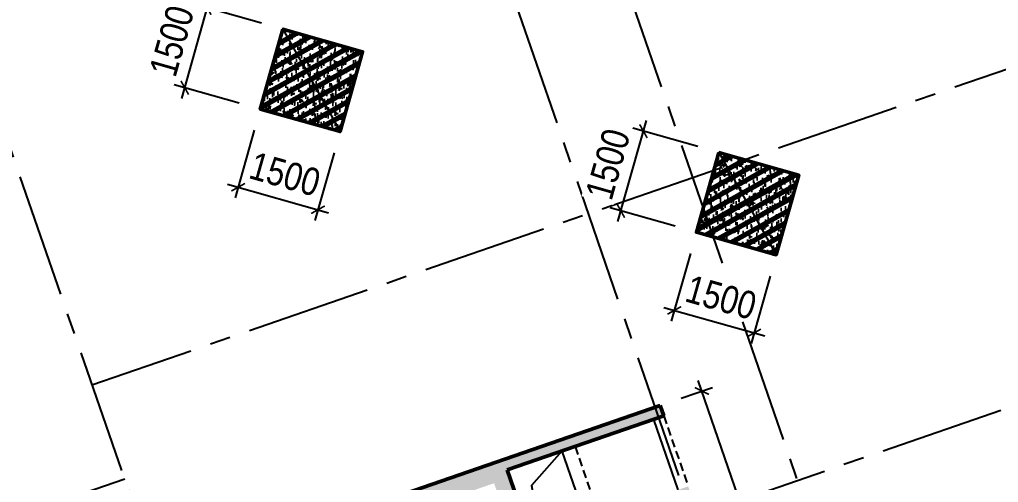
# Model space of a CAD drawing. Header units: millimetres. Extents: x -340714 to 2967022, y -655653 to 62.
# Drawn here: x 1105607 to 1123318, y -119767 to -111390 of the extents above; entities that cross this region are included whole.
import ezdxf

# ---------------------------------------------------------------- set-up
doc = ezdxf.new("R2010")
doc.units = ezdxf.units.MM
doc.header["$LTSCALE"] = 100
doc.header["$PDMODE"] = 32
doc.header["$PDSIZE"] = 2.5
doc.linetypes.add('CENTER2', pattern=[1.125, 0.75, -0.125, 0.125, -0.125])
doc.linetypes.add('DASHED', pattern=[4.5, 3, -1.5])
for name, color, linetype in [('ccu11-Khuat', 9, 'DASHED'), ('ccu11-Thay', 7, 'Continuous'), ('ccu12-Manh', 8, 'Continuous'), ('ccu12-Truc', 13, 'CENTER2'), ('KC2-DIM', 251, 'Continuous'), ('xref.asix of  podium$0$xref.asix of  podium$0$KT-Hatch', 251, 'Continuous')]:
    doc.layers.add(name, color=color, linetype=linetype)
doc.layers.add('KT-Net cot vach', color=6, linetype='Continuous', lineweight=50)
doc.layers.add('xref.asix of  podium$0$xref.asix of  podium$0$ST_MBDV Cot vach 220805$0$KT-Net cot vach', color=6, linetype='Continuous', lineweight=50)
doc.styles.add('Arial Narrow', font='ARIALN.TTF')
doc.dimstyles.new('ccu12-200', dxfattribs={"dimscale": 200, "dimtxt": 2.5, "dimasz": 1, "dimexe": 1, "dimexo": 2, "dimgap": 1, "dimtad": 1, "dimdec": 0, "dimrnd": 5, "dimdsep": 46, "dimtxsty": 'Arial Narrow', "dimblk": 'ARCHTICK', "dimcen": -1, "dimdle": 1, "dimclrd": 256, "dimclre": 256, "dimclrt": 3, "dimadec": 0, "dimazin": 2, "dimtfac": 0.1, "dimtdec": 0, "dimtmove": 0, "dimatfit": 1, "dimldrblk": 'ARCHTICK', "dimfxl": 1, "dimtvp": 0.8333333333333334, "dimtolj": 1, "dimtzin": 12, "dimarcsym": 0})
pattern_1 = [(49.99999999999999, (550, -550), (286.9040730403014, -25.10085399303804), [30, -330]), (355, (550, -550), (-55.50053344520001, 300.8768534800047), [24, -264]), (100.4514, (573.908672, -552.091736), (231.4037526856086, 275.7758168243814), [25.496076, -280.4568448]), (46.18420000000001, (550, -470), (426.8964194502578, -66.20760573160723), [45, -495]), (96.6356, (585.574698, -475.5173228), (373.8650822194813, 389.6471483601767), [38.2441152, -420.6852]), (351.1842, (550, -470), (373.8647780534509, 389.6474403701299), [36, -396]), (21, (590, -490), (238.7628208473847, -161.0475562661355), [30, -330]), (326.0000000000001, (590, -490), (97.32613276863269, 290.0600180187412), [24, -264]), (71.4514, (609.8968932, -503.4206424), (336.089051432596, 129.012198683981), [25.496076, -280.4568448]), (37.50000000000001, (550, -550), (4.863942126916267, 133.1575415325246), [0, -260.8, 0, -268, 0, -265]), (7.499999999999999, (550, -550), (105.2278149768594, 157.7646847529441), [0, -152.8, 0, -254.8, 0, -101]), (327.5, (460.8, -550), (213.5289744689636, -9.021948693751902), [0, -100, 0, -312, 0, -414]), (317.5, (420.8, -550), (233.2744677369545, 40.04199293292709), [0, -130, 0, -207.2, 0, -294]), (45, (550, -550), (-120.2081528017131, 120.2081528017131), []), (45, (550, -501), (-120.2081528017131, 120.2081528017131), [])]

# ---------------------------------------------------------------- blocks, each defined once
blk = doc.blocks.new('Grid-ST-flat-3')
at = {"layer": 'ccu12-Truc', "ltscale": 30}
for p, q in [((354060.2251921427, -35261.67722702224), (370215.9049475128, -82056.07930523856)), ((352169.7243788355, -35914.36909527634), (368325.4041342058, -82708.77117349271)), ((343189.8455156268, -39014.65546948351), (361219.3016763728, -91236.39007851167)), ((371917.5285306431, -44030.56765644263), (347796.6934022299, -52358.24085405765)), ((373810.3320323362, -49513.02102186111), (349695.2078323849, -57838.72253210987)), ((348389.8671523776, -54057.7060485669), (307655.7401533651, -68121.08717252291))]:
    blk.add_line(p, q, dxfattribs=at)
blk = doc.blocks.new('LOI-B2-T1-PN')
at = {"layer": 'xref.asix of  podium$0$xref.asix of  podium$0$KT-Hatch'}
h = blk.add_hatch(dxfattribs=at)
h.set_pattern_fill('BTCT', color=256, scale=40)
h.set_pattern_definition([(49.99999999999999, (106559.8543703834, -42147.03074568091), (286.9040730403014, -25.10085399303804), [30, -330]), (355, (106559.8543703834, -42147.03074568091), (-55.50053344520001, 300.8768534800047), [24, -264]), (100.4514, (106583.7630423828, -42149.12248168094), (231.4037526856086, 275.7758168243814), [25.496076, -280.4568448]), (46.18420000000001, (106559.8543703834, -42067.03074568091), (426.8964194502578, -66.20760573160723), [45, -495]), (96.6356, (106595.4290683827, -42072.54806848092), (373.8650822194813, 389.6471483601767), [38.2441152, -420.6852]), (351.1842, (106559.8543703834, -42067.03074568091), (373.8647780534509, 389.6474403701299), [36, -396]), (21, (106599.8543703834, -42087.03074568091), (238.7628208473847, -161.0475562661355), [30, -330]), (326.0000000000001, (106599.8543703834, -42087.03074568091), (97.32613276863269, 290.0600180187412), [24, -264]), (71.4514, (106619.751263583, -42100.45138808095), (336.089051432596, 129.012198683981), [25.496076, -280.4568448]), (37.50000000000001, (106559.8543703834, -42147.03074568091), (4.863942126916267, 133.1575415325246), [0, -260.8, 0, -268, 0, -265]), (7.499999999999999, (106559.8543703834, -42147.03074568091), (105.2278149768594, 157.7646847529441), [0, -152.8, 0, -254.8, 0, -101]), (327.5, (106470.6543703842, -42147.03074568091), (213.5289744689636, -9.021948693751902), [0, -100, 0, -312, 0, -414]), (317.5, (106430.6543703842, -42147.03074568091), (233.2744677369545, 40.04199293292709), [0, -130, 0, -207.2, 0, -294]), (45, (106559.8543703834, -42147.03074568091), (-106.0660171779821, 106.0660171779821), []), (45, (106630.5650483834, -42147.03074568091), (-106.0660171779821, 106.0660171779821), [])])
h.paths.add_polyline_path([(49433.6539253759, 3363.971816275036), (49622.70400670532, 3429.241003099829), (52034.40045988176, -3556.159502078313), (48915.07411792118, -4633.101084687049), (48640.94353325653, -3839.090743097011), (45994.24239462416, -4752.85935864388), (45691.49887049559, -3875.972566526849), (45975.07399249251, -3778.068786289543), (46163.59643967624, -4324.117936077528), (48526.72245631355, -3508.253100767964), (46111.76254379738, 3486.599908476695), (43748.63652716007, 2670.735073167132), (43919.09460751142, 2177.008775634924), (43635.51948551449, 2079.104995397851), (43350.84032822016, 2903.668935258873), (49116.86780881311, 4894.379133414477), (49182.13699563954, 4705.32905208366), (46346.38577567588, 3726.291249711998), (49117.0627563874, -4298.884702786105), (51763.76389501977, -3385.116087239236)])
h.paths.add_polyline_path([(45550.82427813101, -2549.2432576383), (45267.24915613409, -2647.147037875606), (44875.63403518673, -1512.846549890004), (45159.20915718179, -1414.942769652931)], flags=17)
h.paths.add_polyline_path([(44734.95944282028, -186.1172410016879), (44451.38432082522, -284.0210212389939), (44059.769199876, 850.2794667466078), (44343.34432187292, 948.1832469836809)], flags=17)
h.paths.add_polyline_path([(42855.74765053194, -4855.010368898511), (42572.17252853501, -4952.914149135584), (42759.82144065562, -5496.433132962091), (40396.69542402017, -6312.297968271887), (37981.73551150213, 682.555040972773), (40344.86152813944, 1498.419876282569), (40516.19314355392, 1002.163412788883), (40799.76826555084, 1100.067193025956), (40514.21557319339, 1927.161298848689), (37583.93931256409, 915.4889030647464), (40227.34137896623, -6741.039390838239), (43157.61763959553, -5729.366995054064)])
h.paths.add_polyline_path([(42431.49793617043, -3626.184840247501), (42147.92281417351, -3724.088620484574), (41756.30769322615, -2589.788132498972), (42039.88281522121, -2491.884352261899)], flags=17)
h.paths.add_polyline_path([(41615.63310086157, -1263.058823610656), (41332.05797886464, -1360.962603847962), (40940.44285791542, -226.6621158623602), (41224.01797991234, -128.7583356250543)], flags=17)
at = {"ltscale": 0.5}
blk.add_lwpolyline([(47338.89869169029, 4068.954476753715), (48131.91931109934, 1771.995990066498), (47139.40639508481, 1429.33276302478)], dxfattribs=at)
at = {"layer": 'ccu11-Khuat', "ltscale": 0.5}
blk.add_line((47575.21129335393, 4150.540960284707), (48759.82455109793, 719.3471057733987), dxfattribs=at)
at = {"layer": 'ccu11-Khuat', "color": 6, "ltscale": 0.5}
blk.add_lwpolyline([(49182.13699563779, 4705.32905208302), (49622.70400670532, 3429.241003099829)], dxfattribs=at)
at = {"layer": 'ccu11-Thay', "color": 6, "ltscale": 0.5}
blk.add_lwpolyline([(48993.08691430825, 4640.059865258751), (49433.6539253759, 3363.971816275036)], dxfattribs=at)
at = {"layer": 'ccu12-Manh', "ltscale": 0.5}
blk.add_lwpolyline([(47338.89869286143, 4068.954477158084), (46789.07728632737, 3442.4951602121), (47139.40639186185, 1429.332772359427)], dxfattribs=at)
at = {"layer": 'xref.asix of  podium$0$xref.asix of  podium$0$ST_MBDV Cot vach 220805$0$KT-Net cot vach', "extrusion": (-3.35282951705558e-09, 1.998521292752062e-08, 0.9999999999999999)}
for p, q in [((49116.86780881311, 4894.379133414477), (43350.84032822016, 2903.668935258873)), ((49182.13699563954, 4705.32905208366), (46346.38577567588, 3726.291249711998)), ((46346.38577567588, 3726.291249711998), (49117.0627563874, -4298.884702786105))]:
    blk.add_line(p, q, dxfattribs=at)
at = {"layer": 'xref.asix of  podium$0$xref.asix of  podium$0$ST_MBDV Cot vach 220805$0$KT-Net cot vach', "color": 6, "extrusion": (-3.35282951705558e-09, 1.998521292752062e-08, 0.9999999999999999)}
blk.add_line((49182.13699563954, 4705.32905208366), (49116.86780881311, 4894.379133414477), dxfattribs=at)
blk = doc.blocks.new('*U160')
h = blk.add_hatch()
h.set_pattern_fill('VATLIEU04', color=250, scale=40, style=0, pattern_type=2)
h.set_pattern_definition(pattern_1)
h.paths.add_polyline_path([(-475, 475), (1025, 475), (1025, -1025), (-475, -1025)])
at = {"color": 6, "ltscale": 0.25}
blk.add_lwpolyline([(-475, 475), (1025, 475), (1025, -1025), (-475, -1025)], close=True, dxfattribs=at)
at = {"layer": 'Defpoints', "linetype": 'ByBlock', "ltscale": 30}
for p, q in [((1025, 475), (-475, -1025)), ((-475, 475), (1025, -1025))]:
    blk.add_line(p, q, dxfattribs=at)
blk = doc.blocks.new('*U151')
h = blk.add_hatch()
h.set_pattern_fill('VATLIEU04', color=250, scale=40, style=0, pattern_type=2)
h.set_pattern_definition(pattern_1)
h.paths.add_polyline_path([(-475, 475), (1025, 475), (1025, -1025), (-475, -1025)])
at = {"color": 6, "ltscale": 0.25}
blk.add_lwpolyline([(-475, 475), (1025, 475), (1025, -1025), (-475, -1025)], close=True, dxfattribs=at)
at = {"layer": 'Defpoints', "linetype": 'ByBlock', "ltscale": 30}
for p, q in [((1025, 475), (-475, -1025)), ((-475, 475), (1025, -1025))]:
    blk.add_line(p, q, dxfattribs=at)
blk = doc.blocks.new('MBDVCOTVACH-T2-T6-PN')
at = {"layer": 'KT-Net cot vach', "rotation": 344.2212204098554}
for name, p in [('*U151', (42617.06634774548, 11115.84079899138)), ('*U160', (50507.94334054622, 8886.103875764413))]:
    blk.add_blockref(name, p, dxfattribs=at)
blk = doc.blocks.new('_ARCHTICK')
at = {"color": 0, "linetype": 'ByBlock', "const_width": 0.15}
blk.add_lwpolyline([(-0.5, -0.5), (0.5, 0.5)], dxfattribs=at)
blk = doc.blocks.new('*D893')
at = {"layer": 'Defpoints', "color": 0, "ltscale": 0.5, "transparency": 16777216}
for p in [(1109962.531732542, -113009.1715795241), (1111406.009888869, -113417.0573628117), (1111006.37702569, -114831.3290344033)]:
    blk.add_point(p, dxfattribs=at)
at = {"layer": 'KC2-DIM', "lineweight": -2, "ltscale": 0.5, "transparency": 16777216}
for p, q in [((1109853.762190332, -113394.0990878778), (1109508.514098259, -114615.9070052926)), ((1111297.240346659, -113801.9848711654), (1110951.992254585, -115023.7927885802)), ((1109370.435115187, -114369.0584800107), (1111198.840779867, -114885.7138055083))]:
    blk.add_line(p, q, dxfattribs=at)
at = {"layer": 'KC2-DIM', "lineweight": -2, "ltscale": 0.5, "transparency": 16777216, "xscale": 200, "yscale": 200, "zscale": 200}
for p, rotation in [((1109562.898869364, -114423.4432511157), 164.221220409857), ((1111006.37702569, -114831.3290344033), 344.221220409857)]:
    blk.add_blockref('_ARCHTICK', p, dxfattribs=dict(at, rotation=rotation))
at = {"layer": 'KC2-DIM', "color": 3, "ltscale": 0.5, "transparency": 16777216, "insert": (1110408.441206306, -114189.2554035871), "char_height": 500, "attachment_point": 5, "rotation": 344.221220409857, "style": 'Arial Narrow', "bg_fill": 3, "box_fill_scale": 1.1, "bg_fill_color": 256, "bg_fill_true_color": 13158600, "bg_fill_transparency": 0}
blk.add_mtext('\\A1;1500', dxfattribs=at)
blk = doc.blocks.new('*D894')
at = {"layer": 'Defpoints', "color": 0, "ltscale": 0.5, "transparency": 16777216}
for p in [(1109003.27548754, -111179.3780538723), (1110370.41751583, -111565.6934231976), (1109962.531732542, -113009.1715795241)]:
    blk.add_point(p, dxfattribs=at)
at = {"layer": 'KC2-DIM', "lineweight": -2, "ltscale": 0.5, "transparency": 16777216}
for p, q in [((1108541.004933148, -112815.3199643757), (1109057.660258645, -110986.9142996954)), ((1109985.490007476, -111456.9238809876), (1108810.811733363, -111124.9932827673)), ((1109577.604224188, -112900.4020373141), (1108402.925950076, -112568.4714390938))]:
    blk.add_line(p, q, dxfattribs=at)
at = {"layer": 'KC2-DIM', "lineweight": -2, "ltscale": 0.5, "transparency": 16777216, "xscale": 200, "yscale": 200, "zscale": 200}
for p, rotation in [((1109003.27548754, -111179.3780538723), 74.22122040984965), ((1108595.389704253, -112622.8562101988), 254.2212204098496)]:
    blk.add_blockref('_ARCHTICK', p, dxfattribs=dict(at, rotation=rotation))
at = {"layer": 'KC2-DIM', "color": 3, "ltscale": 0.5, "transparency": 16777216, "insert": (1108361.201856724, -111777.3138732565), "char_height": 500, "attachment_point": 5, "rotation": 74.22122040984965, "style": 'Arial Narrow', "bg_fill": 3, "box_fill_scale": 1.1, "bg_fill_color": 256, "bg_fill_true_color": 13158600, "bg_fill_transparency": 0}
blk.add_mtext('\\A1;1500', dxfattribs=at)
blk = doc.blocks.new('*D807')
at = {"layer": 'Defpoints', "color": 0, "ltscale": 0.5, "transparency": 16777216}
for p in [(1117853.408725343, -115238.9085027511), (1119296.88688167, -115646.7942860387), (1118897.254018491, -117061.0659576303)]:
    blk.add_point(p, dxfattribs=at)
at = {"layer": 'KC2-DIM', "lineweight": -2, "ltscale": 0.5, "transparency": 16777216}
for p, q in [((1117744.639183133, -115623.8360111048), (1117399.391091059, -116845.6439285196)), ((1119188.11733946, -116031.7217943924), (1118842.869247386, -117253.5297118072)), ((1117261.312107987, -116598.7954032377), (1119089.717772668, -117115.4507287353))]:
    blk.add_line(p, q, dxfattribs=at)
at = {"layer": 'KC2-DIM', "lineweight": -2, "ltscale": 0.5, "transparency": 16777216, "xscale": 200, "yscale": 200, "zscale": 200}
for p, rotation in [((1117453.775862164, -116653.1801743427), 164.221220409857), ((1118897.254018491, -117061.0659576303), 344.221220409857)]:
    blk.add_blockref('_ARCHTICK', p, dxfattribs=dict(at, rotation=rotation))
at = {"layer": 'KC2-DIM', "color": 3, "ltscale": 0.5, "transparency": 16777216, "insert": (1118299.318199107, -116418.9923268141), "char_height": 500, "attachment_point": 5, "rotation": 344.221220409857, "style": 'Arial Narrow', "bg_fill": 3, "box_fill_scale": 1.1, "bg_fill_color": 256, "bg_fill_true_color": 13158600, "bg_fill_transparency": 0}
blk.add_mtext('\\A1;1500', dxfattribs=at)
blk = doc.blocks.new('*D808')
at = {"layer": 'Defpoints', "color": 0, "ltscale": 0.5, "transparency": 16777216}
for p in [(1116894.152480341, -113409.1149770993), (1118261.29450863, -113795.4303464245), (1117853.408725343, -115238.9085027511)]:
    blk.add_point(p, dxfattribs=at)
at = {"layer": 'KC2-DIM', "lineweight": -2, "ltscale": 0.5, "transparency": 16777216}
for p, q in [((1116431.881925949, -115045.0568876027), (1116948.537251446, -113216.6512229224)), ((1117876.367000277, -113686.6608042145), (1116701.688726164, -113354.7302059942)), ((1117468.481216989, -115130.1389605411), (1116293.802942877, -114798.2083623208))]:
    blk.add_line(p, q, dxfattribs=at)
at = {"layer": 'KC2-DIM', "lineweight": -2, "ltscale": 0.5, "transparency": 16777216, "xscale": 200, "yscale": 200, "zscale": 200}
for p, rotation in [((1116894.152480341, -113409.1149770993), 74.22122040984965), ((1116486.266697054, -114852.5931334258), 254.2212204098496)]:
    blk.add_blockref('_ARCHTICK', p, dxfattribs=dict(at, rotation=rotation))
at = {"layer": 'KC2-DIM', "color": 3, "ltscale": 0.5, "transparency": 16777216, "insert": (1116252.078849525, -114007.0507964834), "char_height": 500, "attachment_point": 5, "rotation": 74.22122040984965, "style": 'Arial Narrow', "bg_fill": 3, "box_fill_scale": 1.1, "bg_fill_color": 256, "bg_fill_true_color": 13158600, "bg_fill_transparency": 0}
blk.add_mtext('\\A1;1500', dxfattribs=at)
blk = doc.blocks.new('*D880')
at = {"layer": 'Defpoints', "color": 0, "ltscale": 0.5, "transparency": 16777216}
for p in [(1117952.992234606, -118112.814732711), (1117198.156561694, -118373.4203363186), (1120115.689212762, -126823.9589718117)]:
    blk.add_point(p, dxfattribs=at)
at = {"layer": 'KC2-DIM', "lineweight": -2, "ltscale": 0.5, "transparency": 16777216}
for p, q in [((1120935.794072499, -126752.4034495351), (1117887.723047781, -117923.7646513801)), ((1117576.256724356, -118242.881962669), (1118142.042315937, -118047.5455458862)), ((1120493.789375423, -126693.4205981622), (1121059.574967005, -126498.0841813794))]:
    blk.add_line(p, q, dxfattribs=at)
at = {"layer": 'KC2-DIM', "lineweight": -2, "ltscale": 0.5, "transparency": 16777216, "xscale": 200, "yscale": 200, "zscale": 200}
for p, rotation in [((1117952.992234606, -118112.814732711), 109.0471379530771), ((1120870.524885674, -126563.3533682041), 289.0471379530771)]:
    blk.add_blockref('_ARCHTICK', p, dxfattribs=dict(at, rotation=rotation))
at = {"layer": 'KC2-DIM', "color": 3, "ltscale": 0.5, "transparency": 16777216, "insert": (1119842.118303606, -122189.5031543244), "char_height": 500, "attachment_point": 5, "rotation": 289.0471379530771, "style": 'Arial Narrow', "bg_fill": 3, "box_fill_scale": 1.1, "bg_fill_color": 256, "bg_fill_true_color": 13158600, "bg_fill_transparency": 0}
blk.add_mtext('\\A1;8940', dxfattribs=at)

msp = doc.modelspace()

# ---------------------------------------------------------------- block references
for name, p in [('Grid-ST-flat-3', (759118.7059176685, -65648.14422032033)), ('LOI-B2-T1-PN', (1068081.28875288, -123267.7994697334)), ('LOI-B2-T1-PN', (1068081.28875288, -123267.7994697334))]:
    msp.add_blockref(name, p)
at = {"layer": 'KC2-DIM'}
msp.add_blockref('MBDVCOTVACH-T2-T6-PN', (1068081.28875288, -123267.7994697334), dxfattribs=at)

# ---------------------------------------------------------------- next in the draw order: dimensions: what is measured, and where the dimension line sits
at = {"layer": 'KC2-DIM', "ltscale": 0.5}
for base, p1, p2, picture, middle in [((1111006.37702569, -114831.3290344033), (1109962.531732542, -113009.1715795241), (1111406.009888869, -113417.0573628117), '*D893', (1110284.637947527, -114627.3861427595)), ((1118897.254018491, -117061.0659576303), (1117853.408725343, -115238.9085027511), (1119296.88688167, -115646.7942860387), '*D807', (1118175.514940328, -116857.1230659866))]:
    dim = msp.add_linear_dim(base=base, p1=p1, p2=p2, angle=344.2212204098588, dimstyle='ccu12-200', override={"dimfxl": 150, "dimtfill": 1}, dxfattribs=at)
    dim.commit()
    dim.dimension.update_dxf_attribs({"geometry": picture, "text_midpoint": middle, "dimtype": 161})
dim = msp.add_aligned_dim(p1=(1120115.689212762, -126823.9589718117), p2=(1117198.156561694, -118373.4203363186), distance=-798.5563059247105, dimstyle='ccu12-200', override={"dimfxl": 150, "dimtfill": 1}, dxfattribs=at)
dim.commit()
dim.dimension.update_dxf_attribs({"geometry": '*D880', "text_midpoint": (1119842.118303606, -122189.5031543244)})

# ---------------------------------------------------------------- next in the draw order: dimensions: what is measured, and where the dimension line sits
for base, p1, p2, angle, picture, middle in [((1109003.27548754, -111179.3780538723), (1109962.531732542, -113009.1715795241), (1110370.41751583, -111565.6934231976), 74.22122040984094, '*D894', (1108799.332595896, -111901.1171320356)), ((1116894.152480341, -113409.1149770993), (1117853.408725343, -115238.9085027511), (1118261.29450863, -113795.4303464246), 74.22122040987517, '*D808', (1116690.209588697, -114130.8540552626))]:
    dim = msp.add_linear_dim(base=base, p1=p1, p2=p2, angle=angle, dimstyle='ccu12-200', override={"dimfxl": 150, "dimtfill": 1}, dxfattribs=at)
    dim.commit()
    dim.dimension.update_dxf_attribs({"geometry": picture, "text_midpoint": middle, "dimtype": 161})

doc.saveas('drawing.dxf')
